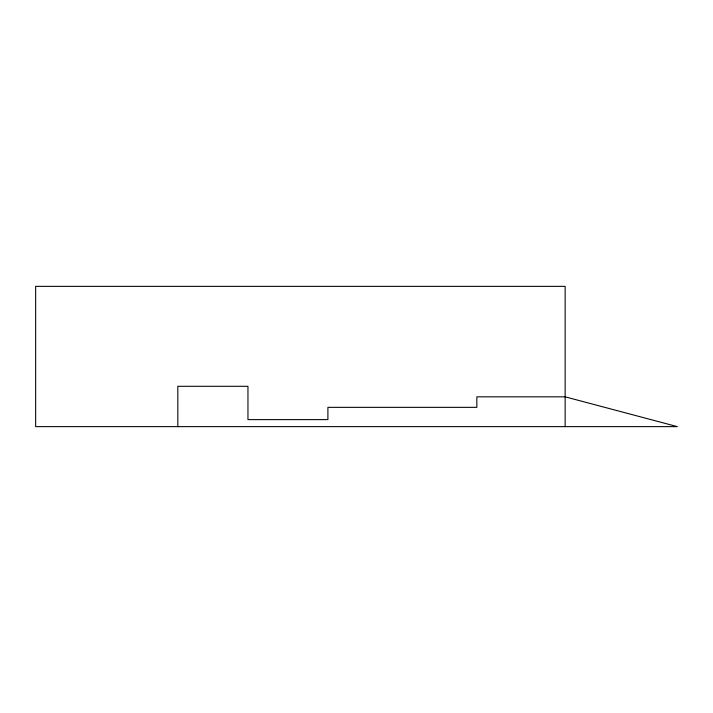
<?xml version="1.0" encoding="UTF-8"?>
<svg xmlns="http://www.w3.org/2000/svg" width="713" height="713" viewBox="0 0 713 713"><rect width="100%" height="100%" fill="white"/><g stroke="black" fill="none" stroke-linecap="round" stroke-linejoin="round"><path stroke-width="1.07" d="M565.142 426.632L565.142 286.368L35.65 286.368L35.65 426.632L677.35 426.632L565.142 396.829L476.845 396.829L476.845 407.346L327.9 407.346L327.9 419.618L247.955 419.618L247.955 386.303L177.822 386.303L177.822 426.632"/></g></svg>
